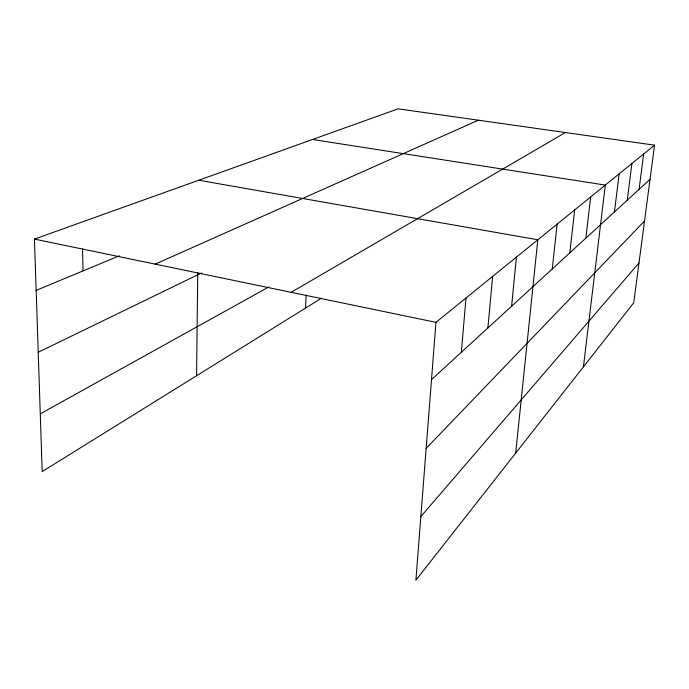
<?xml version="1.0" encoding="UTF-8"?>
<svg xmlns="http://www.w3.org/2000/svg" width="689" height="689" viewBox="0 0 689 689"><rect width="100%" height="100%" fill="white"/><g stroke="black" fill="none" stroke-linecap="round" stroke-linejoin="round"><path stroke-width="1.03" d="M196.58 375.738L197.743 272.715M305.572 308.069L306.097 295.323M654.55 145.164L435.956 322.34L415.906 580.164L633.716 302.815L654.55 145.164L398.121 108.836L34.45 239.092L42.193 471.586L321.548 298.156M461.346 352.277L465.988 297.993M487.872 327.973L492.635 276.401M511.6 306.226L516.431 257.118M515.673 453.121L537.808 239.781L198.785 180.234M552.259 268.951L557.125 224.123M569.82 252.863L574.669 209.912M585.848 238.17L590.662 196.951M583.428 366.849L605.304 185.083L312.53 139.488M614.442 211.962L619.153 173.852M627.24 200.232L631.899 163.526M639.073 189.389L643.655 153.992M420.85 516.552L638.979 262.983M426.147 448.427L644.525 221.014M431.495 379.639L650.037 179.338M291.163 292.317L565.411 132.538M40.272 413.831L268.874 286.917M38.222 352.26L201.524 272.982M155.206 264.128L478.338 120.205M36.155 290.388L119.343 255.808M34.45 239.092L435.956 322.34M82.559 248.608L83.016 270.915"/></g></svg>
